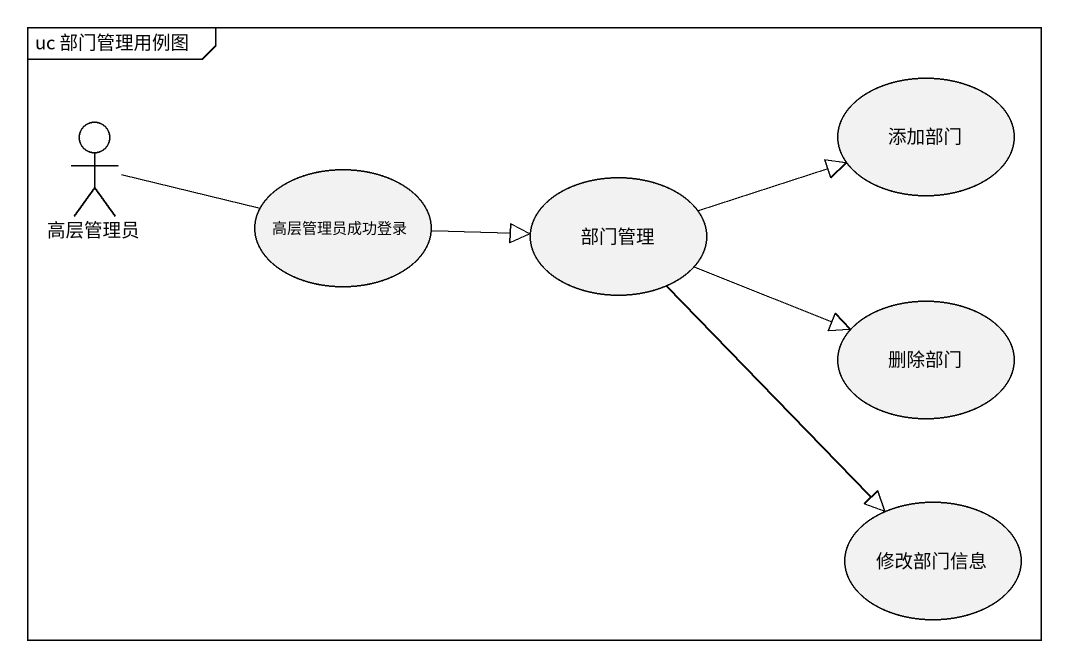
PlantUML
@startuml
mainframe uc 部门管理用例图
usecase 添加部门
actor 高层管理员
usecase 高层管理员成功登录
usecase 部门管理
usecase 删除部门
usecase 修改部门信息
高层管理员 -right- 高层管理员成功登录
高层管理员成功登录 -right-|> 部门管理
部门管理 -right-|> 添加部门
部门管理 -right-|> 删除部门
部门管理 --|> 修改部门信息
@enduml
